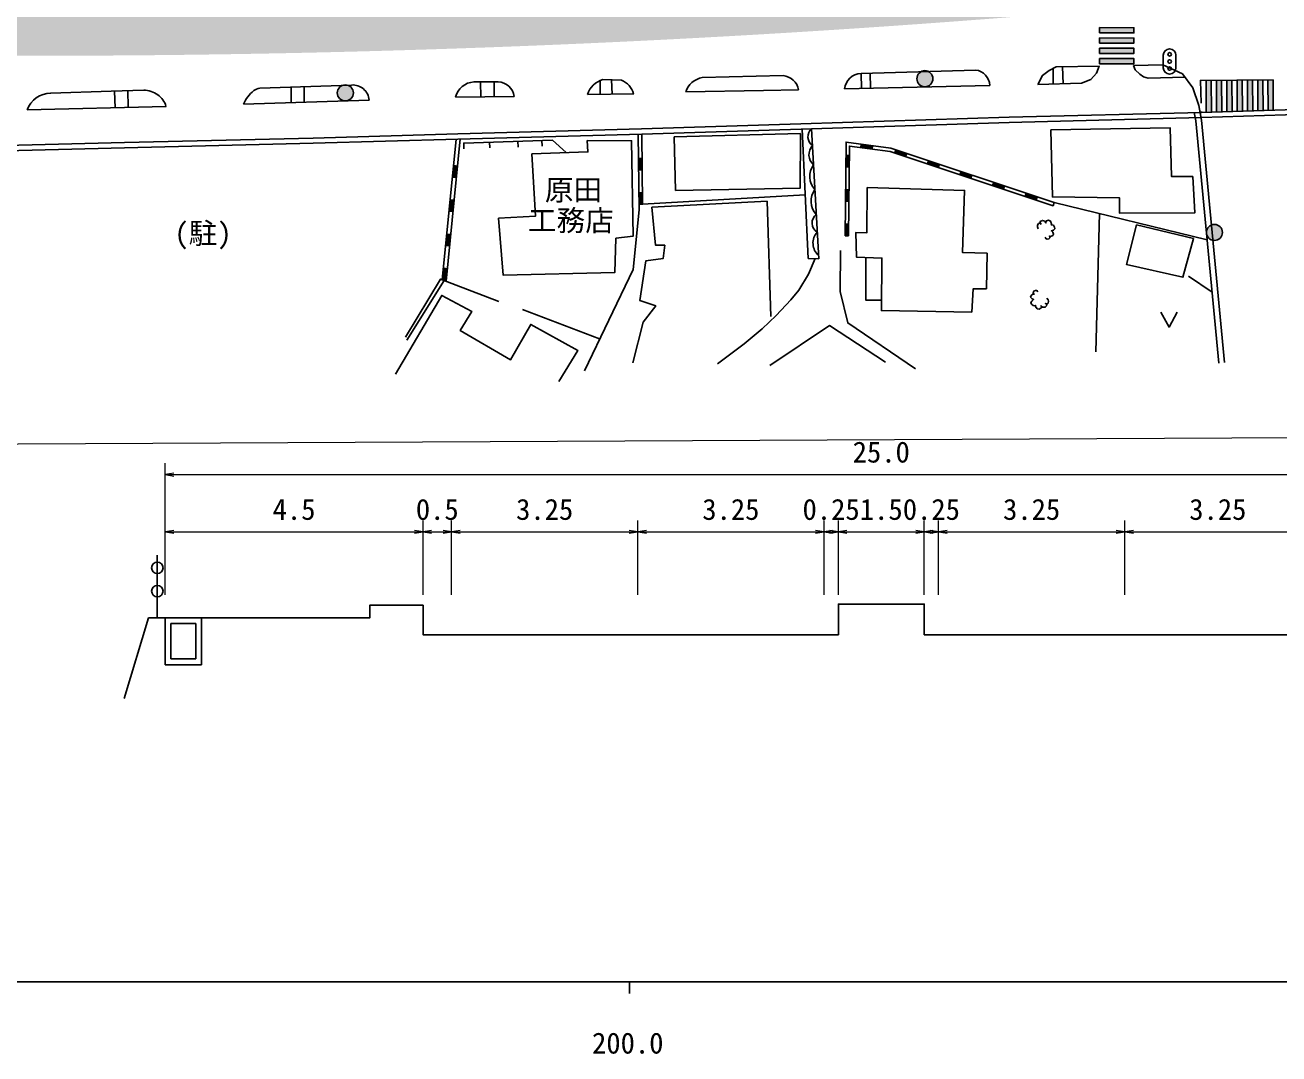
# Model space of a CAD drawing. Units: millimetres at full size, sheet at 1:1000, with parts at other scales. Extents: x 40000 to 680000, y 20000 to 380000.
# Drawn here: x 215244 to 324675, y 198715 to 288482 of the extents above; entities that cross this region are included whole.
import ezdxf
from ezdxf.enums import TextEntityAlignment as Align

# ---------------------------------------------------------------- set-up
doc = ezdxf.new("R2010")
doc.units = ezdxf.units.MM
doc.header["$LTSCALE"] = 1000
for name, color, linetype, lineweight in [('M-BGD', 7, 'Continuous', 25), ('M-STR-HTXT', 7, 'Continuous', 13), ('M-STR-STRC', 7, 'Continuous', 25), ('M-TTL-BAND', 7, 'Continuous', 25)]:
    doc.layers.add(name, color=color, linetype=linetype, lineweight=lineweight)
doc.layers.add('M-BMK-HTXT', color=7, linetype='Continuous')
doc.styles.add('ＭＳ ゴシック', font='')
doc.styles.get('ＭＳ ゴシック').set_extended_font_data('MS Gothic')

# ---------------------------------------------------------------- blocks, each defined once
blk = doc.blocks.new('open_arrow')
at = {"color": 0, "linetype": 'Continuous', "lineweight": -2}
blk.add_lwpolyline([(7.5, 1.25), (0, 0), (7.5, -1.25)], dxfattribs=at)

msp = doc.modelspace()

# ---------------------------------------------------------------- hatches: boundary and pattern name
at = {"layer": 'M-BGD'}
for points in [[(293075, 283806, 0.41421), (293775, 283106, 0.41421), (294475, 283806, 1)], [(242495, 282566, 0.41421), (243195, 281866, 0.41421), (243895, 282566, 1)], [(288225, 278096), (288186, 277799), (289177, 277668), (289216, 277966)], [(287185, 277104), (286885, 277108), (286873, 276108), (287173, 276105)], [(291243, 277611), (291148, 277327), (292096, 277010), (292191, 277295)], [(252984, 276185), (252635, 276219), (252537, 275224), (252885, 275190)], [(269087, 276847), (268787, 276844), (268798, 275844), (269098, 275847)], [(294088, 276661), (293993, 276377), (294942, 276060), (295037, 276345)], [(296934, 275711), (296839, 275427), (297788, 275110), (297883, 275394)], [(299780, 274761), (299685, 274476), (300633, 274160), (300728, 274444)], [(269121, 273847), (268821, 273844), (268833, 272844), (269133, 272847)], [(287150, 274105), (286850, 274108), (286838, 273108), (287138, 273105)], [(302625, 273811), (302530, 273526), (303479, 273210), (303574, 273494)], [(252688, 273199), (252340, 273234), (252242, 272239), (252590, 272204)], [(287115, 271105), (286815, 271108), (286804, 270108), (287104, 270105)], [(318347, 270394, 0.41421), (319047, 269694, 0.41421), (319747, 270394, 1)], [(252393, 270214), (252045, 270248), (251947, 269253), (252295, 269219)], [(252098, 267228), (251750, 267263), (251651, 266268), (251990, 266138)]]:
    msp.add_hatch(color=256, dxfattribs=at).paths.add_polyline_path(points)
at = {"layer": 'M-STR-STRC'}
for points in [[(152057, 289190), (150626, 287716), (151114, 287735, 0.0429), (336846, 292579, 0.14933), (336846, 292579), (336553, 292290), (337217, 292313)], [(312023, 287805), (312024, 288255), (309024, 288260), (309023, 287810)], [(312021, 286905), (312022, 287355), (309022, 287360), (309021, 286910)], [(312020, 286005), (312021, 286455), (309021, 286460), (309020, 286010)], [(312018, 285105), (312019, 285555), (309019, 285560), (309018, 285110)], [(318336, 280874), (318786, 280889), (318770, 283663), (318320, 283660)], [(319236, 280903), (319686, 280918), (319670, 283668), (319220, 283665)], [(320570, 283673), (320120, 283671), (320136, 280933), (320586, 280947)], [(321036, 280962), (321486, 280976), (321470, 283679), (321020, 283676)], [(322370, 283684), (321920, 283682), (321936, 280991), (322386, 281006)], [(323270, 283690), (322820, 283687), (322836, 281020), (323286, 281035)], [(324170, 283695), (323720, 283693), (323736, 281049), (324185, 281064)]]:
    msp.add_hatch(color=256, dxfattribs=at).paths.add_polyline_path(points)

# ---------------------------------------------------------------- linework, layer by layer
at = {"layer": 'M-BGD'}
for p, q in [((298199, 284561), (288202, 284255)), ((304968, 283340), (304972, 284694)), ((305797, 284839), (305834, 283362)), ((256527, 283540), (254423, 283525)), ((254995, 283529), (255010, 282206)), ((256180, 283538), (256196, 282220)), ((265432, 283641), (265447, 282454)), ((267288, 283682), (265664, 283721)), ((266434, 283703), (266484, 282467)), ((281400, 284075), (274340, 283900)), ((288202, 284255), (288233, 282951)), ((289003, 284279), (289033, 282970)), ((223058, 282720), (223095, 281277)), ((224217, 282761), (224254, 281307)), ((243738, 283254), (235725, 282970)), ((238458, 283067), (238478, 281720)), ((239595, 283107), (239595, 281755)), ((264340, 282440), (268360, 282490)), ((286774, 282917), (299444, 283213)), ((215433, 281084), (227544, 281390)), ((234318, 281590), (245265, 281932)), ((252805, 282181), (257932, 282240)), ((252864, 278535), (251651, 266268)), ((253217, 278545), (251990, 266138)), ((255783, 278261), (255800, 277761)), ((258256, 278344), (258273, 277844)), ((260343, 278414), (260360, 277914)), ((288186, 277799), (288225, 278096)), ((289177, 277668), (289216, 277966)), ((286885, 277108), (287185, 277104)), ((291148, 277327), (291243, 277611)), ((292096, 277010), (292191, 277295)), ((252635, 276219), (252984, 276185)), ((269087, 276847), (268787, 276844)), ((269098, 275847), (268798, 275844)), ((286873, 276108), (287173, 276105)), ((293993, 276377), (294088, 276661)), ((294942, 276060), (295037, 276345)), ((252537, 275224), (252885, 275190)), ((296839, 275427), (296934, 275711)), ((297788, 275110), (297883, 275394)), ((299685, 274476), (299780, 274761)), ((269121, 273847), (268821, 273844)), ((283340, 273670), (269133, 272847)), ((286850, 274108), (287150, 274105)), ((300633, 274160), (300728, 274444)), ((302530, 273526), (302625, 273811)), ((252340, 273234), (252688, 273199)), ((286838, 273108), (287138, 273105)), ((303479, 273210), (303574, 273494)), ((252242, 272239), (252590, 272204)), ((309018, 272030), (308693, 259971)), ((286815, 271108), (287115, 271105)), ((251947, 269253), (252295, 269219)), ((252045, 270248), (252393, 270214)), ((286804, 270108), (287104, 270105)), ((251750, 267263), (252098, 267228)), ((248564, 260992), (251827, 266201)), ((316774, 266587), (318837, 265187)), ((258651, 263654), (265366, 261103)), ((226786, 242219), (226786, 236763)), ((226004, 236763), (223882, 229712)), ((227974, 236263), (230139, 236263)), ((227974, 233174), (227974, 236263)), ((230139, 233174), (230139, 236263)), ((227974, 233174), (230139, 233174))]:
    msp.add_line(p, q, dxfattribs=at)
for points in [[(303637, 283307), (304052, 284090), (304632, 284529), (305247, 284828), (308985, 284905), (308762, 284292), (308265, 283749), (307442, 283403)], [(304757, 279343), (304909, 273487), (310747, 273422), (310747, 272078), (317322, 272099), (317157, 275261), (315312, 275261), (315173, 279523)], [(259485, 277239), (259798, 271815), (256563, 271633), (256980, 266653), (266712, 266887), (266817, 269886), (268330, 270068), (268173, 278386), (264312, 278412), (264364, 277421)], [(271897, 278726), (272019, 274051), (282891, 274258), (282912, 279013)], [(288728, 274300), (288699, 270355), (287744, 270374), (287801, 268236), (290022, 268151), (289985, 263565), (297873, 263434), (297980, 265464), (299143, 265477), (299210, 268578), (297045, 268645), (297246, 274060)], [(312251, 271058), (311375, 267585), (316296, 266478), (317231, 269872)]]:
    msp.add_lwpolyline(points, close=True, dxfattribs=at)
for points in [[(311992, 284968), (314547, 285021), (316254, 284230), (317168, 283001), (317678, 281470), (317923, 280186), (319920, 259036)], [(311992, 284968), (312128, 284565), (312532, 284199), (312870, 283970), (313270, 283856), (316471, 283937)], [(225600, 282810), (222747, 282709), (217478, 282534)], [(272900, 282648), (279678, 282788), (282747, 282819)], [(162928, 276917), (172891, 277118), (194013, 277442), (204307, 277732), (223912, 278236), (240388, 278621), (253011, 278990), (269046, 279417), (282957, 279858), (301124, 280446), (317913, 280860), (325233, 281098), (349479, 281718), (373110, 281875), (383681, 281740), (396521, 281290), (406203, 280895), (414999, 280480), (424215, 279912), (435193, 278967), (445985, 277534)], [(162928, 276467), (172899, 276668), (194023, 276992), (204319, 277282), (223923, 277786), (240399, 278171), (253024, 278540), (269059, 278967), (282972, 279408), (301137, 279996), (317926, 280411), (325246, 280648), (349486, 281268), (373109, 281425), (383670, 281290), (396504, 280841), (406183, 280446), (414974, 280031), (424181, 279463), (435144, 278520), (445934, 277087)], [(317288, 280845), (317427, 280116), (319422, 258989)], [(283878, 279437), (284518, 268097), (283593, 268124), (283079, 279411)], [(262480, 277351), (261273, 278445), (253533, 278186), (253549, 277686)], [(264060, 258310), (268330, 267147), (268838, 272372), (268763, 278959)], [(269063, 278963), (269133, 272847), (268833, 272844)], [(318408, 269732), (305048, 273002), (290813, 277755), (286898, 278272), (286804, 270108)], [(305048, 273002), (304964, 272713), (290745, 277461), (287194, 277930), (287104, 270105)], [(268285, 259003), (269198, 262575), (270294, 263983), (268885, 264452), (269433, 267920), (270946, 268129), (271077, 269276), (270268, 269276), (269955, 272587), (280000, 273109), (280339, 263044)], [(304269, 269973), (304326, 269849), (304436, 269801), (304606, 269819), (304685, 269924), (304669, 270024), (304636, 270075), (304753, 270042), (304933, 270128), (305008, 270247), (304931, 270425), (304814, 270517), (305009, 270600), (305129, 270714), (305097, 270855), (304997, 271012), (304870, 271063), (304803, 271043), (304825, 271138), (304736, 271376), (304566, 271452), (304383, 271411), (304333, 271303), (304345, 271216), (304244, 271388), (304029, 271446), (303850, 271345), (303845, 271240), (303912, 271126), (303770, 271207), (303691, 271161), (303599, 271013), (303592, 270891), (303657, 270714)], [(284212, 268106), (283617, 266737), (282788, 265351), (282075, 264508), (280790, 263132), (279585, 261992), (278014, 260681), (275682, 258919)], [(286424, 268809), (286372, 265237), (287050, 262499), (292947, 258484)], [(288615, 268205), (288610, 264483), (289992, 264471)], [(248447, 261254), (251514, 266321), (256597, 264376)], [(247559, 258036), (251603, 264893), (254238, 263485), (253221, 261843), (257604, 259261), (259378, 262364), (263474, 260096), (261831, 257384)], [(303639, 265212), (303550, 265315), (303431, 265331), (303272, 265267), (303225, 265144), (303268, 265052), (303314, 265013), (303193, 265012), (303043, 264879), (303003, 264745), (303127, 264595), (303264, 264539), (303100, 264406), (303015, 264263), (303086, 264135), (303225, 264012), (303361, 263999), (303420, 264036), (303425, 263938), (303576, 263734), (303760, 263708), (303925, 263798), (303944, 263915), (303908, 263996), (304053, 263858), (304275, 263861), (304419, 264008), (304395, 264110), (304300, 264201), (304458, 264162), (304521, 264228), (304569, 264397), (304543, 264515), (304431, 264668)], [(314372, 263423), (315088, 262128), (315803, 263423)], [(280240, 258770), (285459, 262264), (290338, 259083)], [(226004, 236763), (245325, 236763), (245325, 237863), (249974, 237863), (249974, 235294), (286224, 235294), (286224, 237967), (293724, 237967), (293724, 235294), (329974, 235294), (329974, 238165), (335797, 238165), (335797, 237314), (354035, 237314)], [(227474, 236763), (227474, 232674), (230639, 232674), (230639, 236763)]]:
    msp.add_lwpolyline(points, dxfattribs=at)
for centre, radius in [((293775, 283806), 700), ((243195, 282566), 700), ((319047, 270394), 700), ((226786, 241123), 500), ((226786, 239099), 500)]:
    msp.add_circle(centre, radius, dxfattribs=at)
for centre, radius, start, end in [((298026, 283151), 1420, 2.512, 83.00177), ((254529, 281752), 1776, 93.43348, 166.02027), ((256467, 282066), 1475, 6.77282, 87.67338), ((266181, 281862), 1930, 105.53706, 162.57678), ((266520, 281915), 1927, 17.36237, 66.50842), ((274655, 282084), 1844, 99.85758, 162.18461), ((281272, 282587), 1493, 8.95897, 85.08553), ((288247, 282776), 1480, 91.75154, 174.50617), ((217478, 280366), 2167, 90.02179, 160.67043), ((225550, 280642), 2169, 54.14477, 88.68374), ((225736, 280860), 1883, 16.34696, 54.84891), ((237239, 280314), 3187, 129.82405, 156.40402), ((235813, 281974), 1000, 95.08494, 127.98844), ((243845, 281835), 1423, 3.9193, 94.29467), ((284519, 278738), 949, 132.45813, 233.99385), ((284831, 277177), 1177, 137.63413, 228.81786), ((285404, 275285), 1683, 143.24062, 223.21137), ((285524, 273119), 1686, 143.02878, 223.42321), ((284865, 271220), 931, 127.35803, 239.09396), ((285436, 269454), 1427, 137.32704, 229.12495)]:
    msp.add_arc(centre, radius, start, end, dxfattribs=at)
at = {"layer": 'M-STR-HTXT'}
for p, q in [((227474, 238763), (227474, 250263)), ((227474, 249263), (352474, 249263)), ((227474, 238763), (227474, 245263)), ((249974, 238763), (249974, 245263)), ((249974, 238763), (249974, 245263)), ((252474, 238763), (252474, 245263)), ((252474, 238763), (252474, 245263)), ((268724, 238763), (268724, 245263)), ((268724, 238763), (268724, 245263)), ((284974, 238763), (284974, 245263)), ((284974, 238763), (284974, 245263)), ((286224, 238763), (286224, 245263)), ((286224, 238763), (286224, 245263)), ((293724, 238763), (293724, 245263)), ((293724, 238763), (293724, 245263)), ((294974, 238763), (294974, 245263)), ((294974, 238763), (294974, 245263)), ((311224, 238763), (311224, 245263)), ((311224, 238763), (311224, 245263)), ((227474, 244263), (249974, 244263)), ((249974, 244263), (252474, 244263)), ((252474, 244263), (268724, 244263)), ((268724, 244263), (284974, 244263)), ((284974, 244263), (286224, 244263)), ((286224, 244263), (293724, 244263)), ((293724, 244263), (294974, 244263)), ((294974, 244263), (311224, 244263)), ((311224, 244263), (327474, 244263))]:
    msp.add_line(p, q, dxfattribs=at)
msp.add_lwpolyline([(570248, 242800), (450027, 253092), (155755, 251620)], dxfattribs=at)
at = {"layer": 'M-STR-STRC'}
for p, q in [((314582, 284752), (314582, 285852)), ((315682, 285852), (315682, 284752)), ((318336, 280874), (318320, 283660)), ((318786, 280889), (318770, 283663)), ((319236, 280903), (319220, 283665)), ((319686, 280918), (319670, 283668)), ((320136, 280933), (320120, 283671)), ((320586, 280947), (320570, 283673)), ((321036, 280962), (321020, 283676)), ((321486, 280976), (321470, 283679)), ((321936, 280991), (321920, 283682)), ((322386, 281006), (322370, 283684)), ((322836, 281020), (322820, 283687)), ((323286, 281035), (323270, 283690)), ((323736, 281049), (323720, 283693)), ((324185, 281064), (324170, 283695)), ((317913, 280860), (317911, 280930))]:
    msp.add_line(p, q, dxfattribs=at)
for points in [[(309023, 287810), (312023, 287805), (312024, 288255), (309024, 288260)], [(309021, 286910), (312021, 286905), (312022, 287355), (309022, 287360)], [(309020, 286010), (312020, 286005), (312021, 286455), (309021, 286460)], [(309018, 285110), (312018, 285105), (312019, 285555), (309019, 285560)]]:
    msp.add_lwpolyline(points, close=True, dxfattribs=at)
msp.add_lwpolyline([(317888, 281657), (317823, 283657), (324170, 283695)], dxfattribs=at)
for centre in [(315138, 285926), (315138, 285306), (315138, 284686)]:
    msp.add_circle(centre, 150, dxfattribs=at)
for centre, start, end in [((315132, 285852), 90, 180), ((315132, 285852), 0, 90), ((315132, 284752), 180, 270), ((315132, 284752), 270, 0)]:
    msp.add_arc(centre, 550, start, end, dxfattribs=at)
at = {"layer": 'M-TTL-BAND'}
for p, q in [((40000, 205000), (579000, 205000)), ((268000, 205000), (268000, 204000))]:
    msp.add_line(p, q, dxfattribs=at)

# ---------------------------------------------------------------- block references
at = {"layer": 'M-STR-HTXT', "xscale": 100, "yscale": 100}
for p in [(227474, 249263), (227474, 244263), (249974, 244263), (252474, 244263), (268724, 244263), (284974, 244263), (286224, 244263), (293724, 244263), (294974, 244263), (311224, 244263)]:
    msp.add_blockref('open_arrow', p, dxfattribs=at)
at = {"layer": 'M-STR-HTXT', "xscale": 100, "yscale": 100, "rotation": 180}
for p in [(249974, 244263), (252474, 244263), (268724, 244263), (284974, 244263), (286224, 244263), (293724, 244263), (294974, 244263), (311224, 244263)]:
    msp.add_blockref('open_arrow', p, dxfattribs=at)

# ---------------------------------------------------------------- texts
at = {"layer": 'M-BMK-HTXT', "style": 'ＭＳ ゴシック'}
for s, p in [('原田', (260607, 272638)), ('工務店', (259129, 269969)), ('(駐)', (228276, 268852))]:
    msp.add_text(s, height=1833, dxfattribs=at).set_placement(p, align=Align.BOTTOM_LEFT)
at = {"layer": 'M-STR-HTXT', "style": 'ＭＳ ゴシック'}
for s, p in [('25.0', (287474, 249763)), ('4.5', (236849, 244763)), ('0.5', (249349, 244763)), ('3.25', (258099, 244763)), ('3.25', (274349, 244763)), ('0.25', (283099, 244763)), ('1.5', (288099, 244763)), ('0.25', (291849, 244763)), ('3.25', (300599, 244763)), ('3.25', (316849, 244763))]:
    msp.add_text(s, height=1833, dxfattribs=at).set_placement(p, align=Align.BOTTOM_LEFT)
at = {"layer": 'M-TTL-BAND', "style": 'ＭＳ ゴシック'}
msp.add_text('200.0', height=1833, dxfattribs=at).set_placement((267844, 198195), align=Align.BOTTOM_CENTER)

doc.saveas('drawing.dxf')
